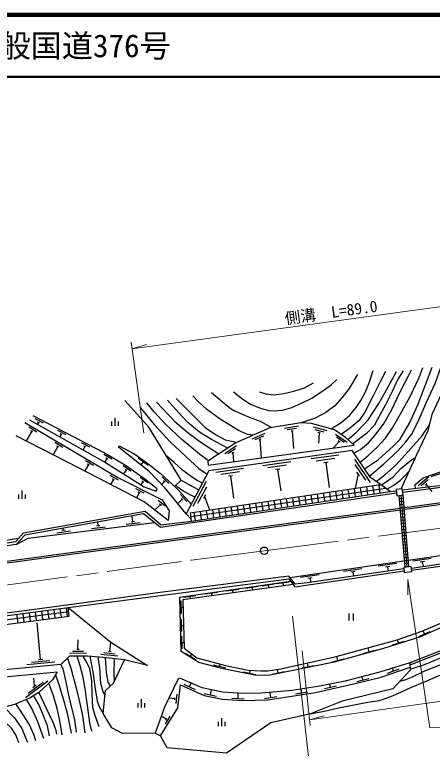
# Model space of a CAD drawing. Units: millimetres at full size, sheet at 1:1000; details may follow other scales. Extents: x 40000 to 680000, y 20000 to 380000.
# Drawn here: x 224168 to 291212, y 262145 to 380000 of the extents above; entities that cross this region are included whole.
import ezdxf
from ezdxf.enums import TextEntityAlignment as Align

# ---------------------------------------------------------------- set-up
doc = ezdxf.new("R2010")
doc.units = ezdxf.units.MM
doc.header["$LTSCALE"] = 1000
doc.linetypes.add('CHAIN', pattern=[18.5, 12, -1.5, 3.5, -1.5])
for name, color, linetype, lineweight in [('M-BGD', 7, 'Continuous', 25), ('M-BMK', 2, 'CHAIN', 13), ('M-BMK-SRVR', 3, 'Continuous', 25), ('M-STR-HTXT', 7, 'Continuous', 13), ('M-TTL', 2, 'Continuous', 140), ('M-TTL-LINE', 7, 'Continuous', 50)]:
    doc.layers.add(name, color=color, linetype=linetype, lineweight=lineweight)
doc.layers.add('M-TTL-TXT', color=7, linetype='Continuous')
doc.styles.add('ＭＳ ゴシック', font='')
doc.styles.get('ＭＳ ゴシック').set_extended_font_data('MS Gothic')

msp = doc.modelspace()

# ---------------------------------------------------------------- linework, layer by layer
at = {"layer": 'M-BGD'}
for p, q in [((228781, 314396), (227451, 315088)), ((240276, 313924), (240276, 315252)), ((227733, 312960), (226443, 313725)), ((228133, 314395), (227822, 314557)), ((227978, 314476), (227835, 314201)), ((239742, 313924), (239742, 314621)), ((240809, 313924), (240809, 314621)), ((269729, 313879), (267507, 313526)), ((269406, 313524), (267925, 313289)), ((274312, 313122), (272142, 313715)), ((226935, 313085), (226006, 311519)), ((227085, 312995), (226784, 313174)), ((232445, 312491), (231114, 313183)), ((231641, 312571), (231433, 312171)), ((231796, 312490), (231486, 312652)), ((264308, 312740), (262249, 311831)), ((268885, 313138), (268540, 313083)), ((268712, 313110), (268920, 310288)), ((273871, 312932), (272424, 313327)), ((273238, 312794), (272900, 312886)), ((273069, 312840), (272938, 311143)), ((277522, 311291), (275680, 312583)), ((231899, 310490), (230609, 311255)), ((236226, 310525), (234896, 311217)), ((264086, 312314), (262714, 311708)), ((263681, 311808), (263361, 311666)), ((263521, 311737), (263748, 308809)), ((276257, 311446), (275368, 310416)), ((277043, 311261), (275815, 312122)), ((276400, 311345), (276113, 311546)), ((231101, 310614), (230321, 309299)), ((231251, 310525), (230950, 310703)), ((235423, 310605), (235148, 310076)), ((235578, 310524), (235267, 310685)), ((259774, 310715), (257895, 309476)), ((259626, 310258), (258373, 309432)), ((239769, 308585), (238476, 309345)), ((239121, 308618), (238819, 308795)), ((259311, 309691), (259019, 309498)), ((259165, 309594), (259303, 308195)), ((276227, 309257), (271771, 308629)), ((236002, 307707), (235396, 306685)), ((236800, 307583), (235510, 308348)), ((236153, 307618), (235852, 307797)), ((238970, 308706), (238623, 308115)), ((245590, 307570), (243967, 308739)), ((244779, 308154), (244441, 307686)), ((268479, 308165), (264023, 307537)), ((267799, 307615), (264828, 307196)), ((275547, 308707), (272577, 308288)), ((274471, 308101), (273778, 308003)), ((274125, 308052), (274645, 304042)), ((281314, 304858), (278795, 308587)), ((280521, 305227), (278842, 307713)), ((242833, 306669), (241606, 307532)), ((242047, 306855), (241623, 306252)), ((242190, 306754), (241904, 306955)), ((260915, 307099), (256459, 306471)), ((260236, 306549), (257265, 306130)), ((266723, 307009), (266030, 306911)), ((266376, 306960), (266880, 303508)), ((279505, 305928), (279113, 306508)), ((293124, 306474), (290997, 305739)), ((240811, 305205), (239520, 305970)), ((240012, 305329), (239544, 304539)), ((240163, 305240), (239862, 305418)), ((245534, 304771), (244307, 305634)), ((248929, 304711), (247831, 305734)), ((259160, 305943), (258466, 305845)), ((258813, 305894), (259319, 302305)), ((279309, 306218), (278844, 303916)), ((290653, 305741), (288930, 304294)), ((290559, 305270), (289410, 304306)), ((244748, 304957), (244428, 304502)), ((244891, 304856), (244605, 305057)), ((248176, 305003), (247769, 304566)), ((248304, 304884), (248048, 305122)), ((252342, 299983), (282884, 304516)), ((252342, 299983), (282884, 304516)), ((254898, 304987), (252790, 301011)), ((254944, 304113), (253539, 301463)), ((280877, 302868), (280684, 304189)), ((281866, 303014), (281674, 304336)), ((282855, 303161), (282663, 304483)), ((290311, 304670), (290043, 304445)), ((290177, 304558), (291141, 303409)), ((224845, 302242), (224845, 302938)), ((225379, 302242), (225379, 303570)), ((225912, 302242), (225912, 302938)), ((244941, 303125), (243604, 303804)), ((244137, 303197), (243721, 302379)), ((244293, 303118), (243981, 303276)), ((251794, 301800), (250771, 302897)), ((283760, 303887), (252427, 299320)), ((283760, 303887), (252427, 299320)), ((252538, 298661), (284442, 303397)), ((272964, 301693), (272771, 303015)), ((273953, 301840), (273760, 303162)), ((274942, 301987), (274749, 303308)), ((275931, 302134), (275739, 303455)), ((276920, 302280), (276728, 303602)), ((277910, 302427), (277717, 303749)), ((278899, 302574), (278706, 303896)), ((279888, 302721), (279695, 304043)), ((284442, 303397), (285429, 303533)), ((248347, 301022), (247190, 301977)), ((251063, 302144), (250362, 301489)), ((251183, 302016), (250944, 302272)), ((254803, 302886), (254475, 302268)), ((254639, 302577), (255458, 300445)), ((265050, 300518), (264858, 301840)), ((266040, 300665), (265847, 301987)), ((267029, 300812), (266836, 302134)), ((268018, 300959), (267825, 302281)), ((269007, 301106), (268814, 302427)), ((269996, 301253), (269804, 302574)), ((270985, 301399), (270793, 302721)), ((271975, 301546), (271782, 302868)), ((286833, 291232), (285900, 302771)), ((285939, 302290), (286573, 302342)), ((285979, 301792), (286614, 301843)), ((287150, 291265), (286205, 302813)), ((287466, 291299), (286532, 302859)), ((247577, 301268), (246646, 300435)), ((247712, 301156), (247442, 301379)), ((257137, 299344), (256944, 300666)), ((258126, 299491), (257934, 300812)), ((259115, 299638), (258923, 300959)), ((260105, 299784), (259912, 301106)), ((261094, 299931), (260901, 301253)), ((262083, 300078), (261890, 301400)), ((263072, 300225), (262879, 301547)), ((264061, 300372), (263869, 301693)), ((286019, 301293), (286654, 301345)), ((286059, 300795), (286694, 300847)), ((243151, 298587), (243037, 299509)), ((252342, 299983), (252511, 298658)), ((253180, 298757), (252988, 300078)), ((254170, 298903), (253977, 300225)), ((255159, 299050), (254966, 300372)), ((256148, 299197), (255955, 300519)), ((286100, 300296), (286735, 300348)), ((286140, 299798), (286775, 299850)), ((286180, 299300), (286815, 299352)), ((237575, 297902), (237501, 298502)), ((242071, 298152), (244304, 298426)), ((242890, 298555), (243411, 298619)), ((286221, 298801), (286856, 298853)), ((286261, 298303), (286896, 298355)), ((230920, 296782), (233153, 297057)), ((231740, 297185), (232261, 297249)), ((232000, 297217), (231966, 297495)), ((236495, 297467), (238728, 297741)), ((237314, 297870), (237835, 297934)), ((286301, 297805), (286936, 297856)), ((286342, 297306), (286976, 297358)), ((216004, 294523), (224806, 295882)), ((286382, 296808), (287017, 296860)), ((286422, 296309), (287057, 296361)), ((286462, 295811), (287097, 295863)), ((286503, 295313), (287138, 295365)), ((286543, 294814), (287178, 294866)), ((287850, 291095), (317108, 295341)), ((317138, 295000), (287894, 290688)), ((286583, 294316), (287218, 294368)), ((286624, 293818), (287259, 293869)), ((286664, 293319), (287299, 293371)), ((286704, 292821), (287339, 292873)), ((286745, 292322), (287379, 292374)), ((291046, 292638), (288078, 292203)), ((285480, 291822), (282512, 291387)), ((284386, 291358), (283693, 291257)), ((284040, 291308), (284142, 290612)), ((287825, 291337), (286631, 291210)), ((286631, 291210), (286716, 290415)), ((286785, 291824), (287420, 291876)), ((286825, 291326), (287460, 291378)), ((287466, 291299), (286833, 291232)), ((287910, 290542), (287825, 291337)), ((289952, 292174), (289259, 292073)), ((289606, 292124), (289717, 291366)), ((273026, 289996), (270058, 289561)), ((279901, 291004), (276933, 290569)), ((278806, 290540), (278114, 290439)), ((278460, 290490), (278559, 289814)), ((286716, 290415), (287910, 290542)), ((268227, 288837), (266248, 288550)), ((271932, 289533), (271239, 289431)), ((271586, 289482), (271681, 288831)), ((260135, 287664), (258156, 287377)), ((263247, 288115), (261267, 287828)), ((262257, 287972), (262321, 287529)), ((265873, 288496), (263894, 288209)), ((264884, 288353), (264951, 287892)), ((267237, 288694), (267306, 288217)), ((253268, 286668), (251288, 286381)), ((252278, 286525), (252332, 286150)), ((256750, 287173), (254770, 286886)), ((255760, 287030), (255818, 286631)), ((259145, 287520), (259206, 287099)), ((250846, 285816), (250887, 283816)), ((196418, 280007), (232756, 284752)), ((232846, 284065), (196872, 279310)), ((227694, 282693), (227513, 284067)), ((228686, 282823), (228504, 284197)), ((229678, 282952), (229496, 284326)), ((230669, 283082), (230488, 284456)), ((231661, 283211), (231479, 284585)), ((232652, 283341), (232471, 284715)), ((232936, 283378), (232757, 284752)), ((232936, 283378), (232757, 284752)), ((250867, 284816), (251193, 284823)), ((197258, 278719), (232936, 283378)), ((224720, 282305), (224538, 283679)), ((225711, 282434), (225530, 283808)), ((226703, 282564), (226521, 283938)), ((250906, 282897), (250947, 280897)), ((277825, 283777), (277825, 282659)), ((278492, 283777), (278492, 282659)), ((228314, 276432), (227753, 282284)), ((250926, 281897), (251279, 281904)), ((289047, 280116), (290874, 280930)), ((289961, 280523), (289733, 281033)), ((234331, 278055), (234340, 279555)), ((250962, 280145), (251003, 278145)), ((284839, 278773), (286743, 279383)), ((285791, 279078), (285621, 279607)), ((239425, 277723), (239582, 279215)), ((250982, 279145), (251360, 279153)), ((281070, 277664), (280895, 278299)), ((232977, 277464), (235677, 277447)), ((233429, 277761), (235229, 277750)), ((234121, 278056), (234541, 278054)), ((238020, 277267), (240705, 276986)), ((238499, 277519), (240289, 277331)), ((239216, 277745), (239634, 277701)), ((251537, 277451), (253239, 276401)), ((252388, 276926), (252617, 277298)), ((280107, 277397), (282034, 277931)), ((226131, 275620), (230611, 276049)), ((226849, 275991), (229835, 276276)), ((227965, 276399), (228662, 276466)), ((271285, 275260), (271163, 275860)), ((275090, 276009), (277018, 276542)), ((276054, 276275), (275877, 276915)), ((256109, 275536), (258058, 275088)), ((257083, 275312), (257164, 275664)), ((261888, 274207), (261998, 274685)), ((266463, 274281), (266352, 274825)), ((270305, 275061), (272265, 275459)), ((284012, 274239), (285900, 274900)), ((284956, 274570), (284806, 274998)), ((227355, 272123), (227231, 273437)), ((260913, 274431), (262862, 273983)), ((265483, 274082), (267443, 274480)), ((280049, 273145), (279927, 273635)), ((225914, 270294), (229516, 272992)), ((226334, 270984), (228735, 272782)), ((227075, 271913), (227635, 272333)), ((251317, 272438), (253138, 271610)), ((252227, 272024), (252503, 272629)), ((274879, 271955), (274764, 272470)), ((279079, 272903), (281020, 273386)), ((255581, 270723), (255753, 271551)), ((265279, 270312), (265156, 271118)), ((269252, 270919), (271229, 271221)), ((270240, 271070), (270148, 271673)), ((273903, 271736), (275855, 272173)), ((244529, 268720), (244529, 270048)), ((249890, 270107), (248925, 270212)), ((249871, 269933), (249909, 270281)), ((250107, 269329), (250270, 270820)), ((254602, 270927), (256560, 270519)), ((259019, 270227), (261016, 270117)), ((260018, 270172), (260063, 270992)), ((264290, 270161), (266267, 270463)), ((243996, 268720), (243996, 269416)), ((245063, 268720), (245063, 269416)), ((248501, 266838), (247708, 267329)), ((248361, 266042), (249151, 267317)), ((248409, 266689), (248593, 266986)), ((256889, 265681), (256889, 266378)), ((257422, 265681), (257422, 267009)), ((257955, 265681), (257955, 266378))]:
    msp.add_line(p, q, dxfattribs=at)
for points in [[(278622, 309571), (279664, 310173), (280973, 311223), (281994, 312394), (283363, 314218), (284723, 316561), (286012, 319306), (287489, 322183), (287876, 322955)], [(279613, 308103), (280851, 309153), (282409, 310563), (283683, 311955), (284840, 313630), (286124, 315874), (287654, 318641), (289085, 321738), (289683, 323313)], [(280314, 307065), (282596, 308520), (284881, 310628), (286025, 311792), (287537, 314369), (288874, 317313), (290153, 320686), (291188, 323353)], [(281140, 305842), (283427, 307843), (285682, 309941), (286946, 311367), (287858, 312564), (288960, 314663), (290301, 317752), (291650, 320735), (292585, 323299)], [(286197, 303822), (288753, 309345), (290540, 313226), (291242, 315939), (294816, 323659)], [(288518, 303908), (288479, 304524), (289754, 305616), (293161, 306792), (294788, 308507), (303291, 312369), (317737, 321000), (321775, 323414), (325419, 323091), (332283, 321918), (335349, 320862), (335826, 319075), (335998, 317056), (335757, 314857), (335214, 313435), (334481, 312020), (333041, 309694)], [(279188, 322187), (277862, 319963), (276708, 318439), (275584, 317165), (274128, 316070), (272402, 315187), (270155, 314438)], [(274963, 313447), (276599, 314464), (277898, 315613), (278978, 316922), (279747, 318012), (280427, 319301), (281077, 320861), (281696, 322857)], [(283694, 322701), (282827, 321020), (281693, 318752), (280388, 316122), (279478, 314802), (277879, 313463), (276592, 312536)], [(277635, 311746), (278994, 312876), (280905, 314907), (282618, 317543), (284092, 320124), (285436, 322684)], [(286521, 322800), (285665, 321449), (284819, 319559), (283674, 317327), (282578, 315294), (281911, 314040), (280656, 312696), (278426, 311063)], [(259274, 319402), (260818, 318261), (262030, 317406), (263732, 316713), (264974, 316429), (265942, 316378), (267174, 316459), (268674, 316897), (270212, 317579), (271873, 318415), (273841, 319730), (274972, 320535), (275879, 321410)], [(263477, 319438), (264478, 319110), (265777, 318953), (267385, 319135), (268982, 319509), (270672, 320075), (272147, 320883)], [(250082, 318345), (254746, 313657), (256398, 312551), (257948, 311694), (259240, 311421), (259845, 311300)], [(262399, 312428), (261534, 312555), (260078, 313226), (257179, 315034), (254956, 316644), (253605, 317838), (252753, 318782)], [(255770, 319285), (257505, 317798), (258696, 316863), (259332, 316423), (261788, 315364), (263575, 314696), (265406, 313684)], [(249802, 304231), (250919, 305240), (245711, 313716), (241829, 318029)], [(255291, 308340), (253822, 309394), (251014, 311749), (248377, 314214), (246537, 316173), (245387, 317623)], [(246942, 317768), (249865, 314669), (251975, 312893), (253880, 311424), (255289, 310506), (256946, 309431)], [(258371, 310371), (255759, 311748), (253825, 312937), (251986, 314461), (250473, 316100), (248718, 318083)], [(244336, 316892), (246569, 314151), (249066, 311449), (252390, 308339), (253752, 307106), (255084, 306206)], [(226523, 314941), (238747, 308045), (244980, 304158), (246907, 303465), (247044, 303847), (245072, 305406), (241973, 307583), (238446, 309656), (227114, 315549)], [(225824, 314506), (240747, 305656), (247834, 302054), (248973, 300291), (248825, 298745)], [(282208, 304990), (283589, 306104), (285471, 307761), (287744, 310296), (289532, 312279), (290772, 314125)], [(248825, 298745), (244972, 301733), (234521, 307137), (224394, 312349)], [(252473, 298955), (251706, 299835), (248351, 303964), (245763, 306639), (240822, 310550), (240960, 310724), (243437, 309421), (245749, 307755), (247602, 306280), (250245, 303818), (252245, 301674), (252479, 301294)], [(284442, 303397), (282884, 304516), (281274, 305645), (278354, 309968), (255360, 306727), (251706, 299835)], [(286422, 303653), (293682, 304536), (312031, 307005), (335440, 310001)], [(254319, 304763), (253379, 305217), (252364, 305914), (251133, 306804), (249761, 308036), (248576, 309054)], [(283020, 304418), (284910, 305766), (286168, 307078), (287855, 308468), (288542, 308890)], [(335655, 309725), (310624, 306425), (286481, 303222)], [(283911, 303778), (285012, 304414), (286093, 305243), (286782, 305932), (287537, 306718)], [(286695, 300835), (287599, 300957), (329871, 306792)], [(286718, 300558), (287636, 300683), (329908, 306518)], [(253102, 302469), (251345, 303419), (250406, 304041), (250040, 304446)], [(250919, 305240), (252722, 304212), (253740, 303672)], [(285481, 303158), (247589, 297593), (244848, 299839), (225818, 296376), (224399, 294908), (213769, 293320), (210163, 296585), (189788, 292728), (188243, 294186), (175196, 291745), (173653, 292336), (169444, 291808), (167706, 292303), (136618, 286015)], [(134412, 280114), (169050, 284985), (203060, 289517), (241109, 294668), (286063, 300749)], [(134450, 279840), (169088, 284711), (203097, 289243), (241147, 294394), (286086, 300473)], [(136588, 286367), (167970, 292730), (169378, 292272), (173632, 292811), (175108, 292097), (181117, 293238), (188424, 294613), (189940, 293252), (210275, 297043), (213964, 293805), (224343, 295377), (225596, 296744), (245092, 300233), (247676, 298042), (252538, 298661)], [(224399, 294908), (226346, 295909), (246608, 298397)], [(268348, 289585), (297612, 293875), (316618, 296669), (318044, 296781), (318044, 296264), (317918, 295638)], [(317647, 294912), (316437, 293858), (309450, 289905), (298558, 284204), (289138, 280007), (283376, 278159), (275447, 275965), (264912, 273826), (262722, 273874), (257631, 274891), (253713, 275947), (250875, 277699), (250696, 286434), (268454, 289009)], [(268891, 288436), (251159, 285989), (251387, 278252), (253395, 276695), (258011, 275432), (261639, 274708), (263687, 274576), (264785, 274576), (266919, 274915), (275786, 276890), (285550, 279583), (289532, 280947), (293985, 282846), (301312, 286340), (310408, 291047), (317149, 294868)], [(286657, 290971), (271111, 288750), (269203, 288517), (268185, 289788), (248315, 287268), (228585, 284615), (203978, 281400), (178607, 278429), (142142, 267386), (138953, 267035), (118918, 267267), (99143, 267632), (80170, 264962), (66472, 263165)], [(232756, 284752), (268179, 289369), (269162, 288081), (286692, 290646)], [(343730, 269240), (342005, 271312), (340040, 273605), (338684, 274842), (335770, 277244), (333152, 279110), (330231, 280744), (323821, 283714), (320518, 285172), (316882, 285960), (314299, 286062), (311863, 285747), (309830, 285101), (303586, 282097), (298889, 280047), (294885, 278328), (287690, 275557), (287658, 275546)], [(232757, 284752), (239582, 279215), (245514, 275458)], [(287666, 274883), (289972, 275592), (293849, 277235), (296667, 278395), (299271, 279534), (301916, 280688), (303785, 281432), (305884, 282123), (307515, 282839), (309415, 283488), (310596, 283797), (312106, 284109)], [(271667, 267703), (274401, 268227), (275931, 268599), (277792, 268971), (280854, 269537), (282729, 269826), (284564, 270462), (286135, 271150), (287738, 271926), (290233, 272931), (292581, 273954), (295057, 274929), (296690, 275496), (301127, 277534), (303032, 278401), (305443, 279358), (307076, 280132), (309987, 281243), (311482, 281920), (312838, 282376), (314139, 282528), (316662, 282765), (318004, 283110), (319125, 283235)], [(313905, 283777), (311756, 283103), (309003, 282074), (307405, 281547), (304220, 280405), (302343, 279681), (299662, 278405), (297240, 277331), (295115, 276582), (292431, 275511), (289983, 274524), (287997, 273553), (286916, 273136), (285986, 272872)], [(245514, 275458), (241816, 276363), (238367, 276725), (235866, 276942), (232966, 276960), (231585, 275637), (201165, 272725), (196418, 280007)], [(294755, 278647), (287576, 275882), (282965, 274410), (277203, 272940), (272841, 272099), (268635, 271433), (263800, 270995), (260842, 270942), (257531, 271152), (254255, 271888), (250702, 273391), (250395, 273301), (248226, 268744), (246709, 264604), (247591, 264146), (250380, 268645), (250785, 272363), (254582, 270636), (257545, 270020), (260741, 269843), (264818, 269950), (272443, 271114), (278835, 272545), (283024, 273588), (287637, 275202)], [(232631, 276639), (233195, 275018), (234103, 271635), (234506, 269804), (235050, 267407), (235451, 264625)], [(236553, 264910), (236216, 266255), (235866, 269015), (235464, 271697), (235127, 273799), (234674, 275393), (234181, 276953)], [(237755, 265574), (237084, 267432), (236740, 268639), (236633, 270894), (236527, 273017), (236235, 274902), (235758, 275922), (235188, 276946)], [(236244, 276909), (236726, 274437), (237018, 272063), (237402, 269728), (237787, 268681), (238389, 267713)], [(238677, 270683), (238357, 271201), (237986, 272582), (237813, 275087), (237566, 276794)], [(246709, 264604), (241453, 264538), (239749, 265443), (238389, 267713), (238752, 271449), (240040, 272593), (241816, 276363)], [(238679, 276692), (238861, 274384), (239140, 272769), (239510, 272122)], [(240187, 272907), (240121, 274186), (240174, 276398)], [(287576, 275882), (287681, 274716), (284890, 271679), (276734, 269712), (271667, 267703), (265281, 266223), (258145, 261387), (248651, 262237), (247591, 264146)], [(234073, 264717), (233802, 266706), (233117, 269545), (232833, 270889), (232524, 272307), (232252, 273508), (231956, 274913), (231585, 275637)], [(230719, 273944), (231313, 272230), (232069, 269720), (232573, 267796), (233241, 264560)], [(231811, 264292), (231440, 266621), (230991, 268542), (230377, 270563), (229660, 272614)], [(228058, 271110), (229172, 268692), (230300, 266349), (230709, 265236), (230889, 264405)], [(225999, 269997), (226904, 268487), (227839, 266438), (228800, 263752)], [(229747, 264176), (229453, 265776), (228646, 267810), (227980, 269293), (227207, 270610)], [(222488, 268749), (224149, 267026), (225327, 265310), (225852, 264006), (226249, 263136)], [(227581, 263329), (227235, 264378), (226493, 266041), (224918, 268461), (224342, 269267)], [(224814, 263019), (224340, 264287), (223635, 265375), (222598, 266411), (221548, 267383), (220269, 268192)]]:
    msp.add_lwpolyline(points, dxfattribs=at)
for points in [[(255220, 307630), (278649, 310870), (277277, 312055), (275501, 313300), (271791, 314314), (270155, 314438), (265151, 313643), (259647, 311213), (255158, 308252)], [(285541, 302722), (286532, 302859), (286395, 303849), (285404, 303712)], [(201786, 271635), (231005, 274412), (230235, 273154), (228058, 271110), (226648, 270283), (224131, 269174), (220432, 268217), (216151, 267560), (214049, 267448), (211646, 267429)]]:
    msp.add_lwpolyline(points, close=True, dxfattribs=at)
at = {"layer": 'M-BMK'}
msp.add_lwpolyline([(65830, 267357), (91939, 270769), (120902, 274650), (165228, 280576), (202364, 285603), (252530, 292369), (264222, 293885), (304529, 299059), (346150, 304441), (357479, 305638), (363573, 306096), (374421, 306712), (382389, 306894), (395072, 306937), (410679, 306219), (425284, 304805), (434884, 303442), (450917, 300425), (463215, 297510)], dxfattribs=at)
at = {"layer": 'M-BMK-SRVR'}
msp.add_circle((264222, 293885), 600, dxfattribs=at)
at = {"layer": 'M-STR-HTXT'}
for p, q in [((244924, 312754), (242841, 327397)), ((242991, 326345), (245353, 327013)), ((287266, 289248), (287286, 286793)), ((271796, 256717), (268767, 283369)), ((271598, 265801), (270308, 277793)), ((271502, 266696), (273860, 267379))]:
    msp.add_line(p, q, dxfattribs=at)
for points in [[(242991, 326345), (276271, 330892), (315093, 336179), (331728, 338273)], [(320719, 265880), (290804, 265438), (287266, 289248)], [(271502, 266696), (291920, 269619), (320564, 273724)]]:
    msp.add_lwpolyline(points, dxfattribs=at)
at = {"layer": 'M-TTL'}
msp.add_line((680000, 380000), (40000, 380000), dxfattribs=at)
at = {"layer": 'M-TTL-LINE'}
msp.add_line((40000, 370000), (680000, 370000), dxfattribs=at)

# ---------------------------------------------------------------- texts
at = {"layer": 'M-STR-HTXT', "style": 'ＭＳ ゴシック'}
msp.add_text('側溝\u3000L=89.0', height=1833, rotation=7.78, dxfattribs=at).set_placement((267748, 329727), align=Align.BOTTOM_LEFT)
at = {"layer": 'M-TTL-TXT', "style": 'ＭＳ ゴシック'}
msp.add_text('一般国道376号', height=3666, dxfattribs=at).set_placement((216734, 375000), align=Align.MIDDLE_LEFT)

doc.saveas('drawing.dxf')
